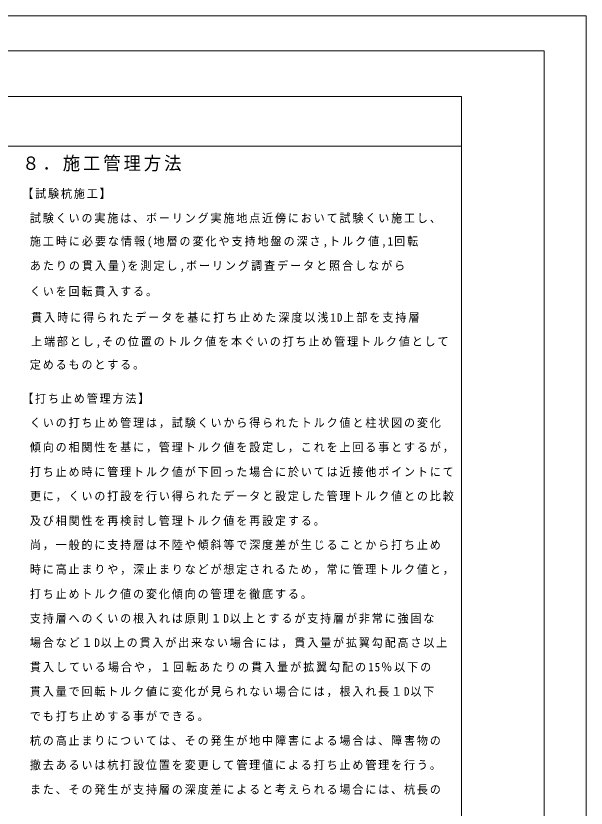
# Model space of a CAD drawing. Units: millimetres, scale not verified. Extents: x -297 to 297, y -210 to 210.
# Drawn here: x 133.6 to 297, y -17 to 210 of the extents above; entities that cross this region are included whole.
import ezdxf

# ---------------------------------------------------------------- set-up
doc = ezdxf.new("R2010")
doc.units = ezdxf.units.MM
doc.header["$LTSCALE"] = 0.5
for name, color, linetype, lineweight in [('0-2_DEFPOINTS', 1, 'Continuous', 18), ('0-7_WAKU', 7, 'Continuous', 18), ('8-8', 7, 'Continuous', 18), ('8-E', 7, 'Continuous', 9)]:
    doc.layers.add(name, color=color, linetype=linetype, lineweight=lineweight)
doc.styles.add('ＭＳ ゴシック', font='')
doc.styles.get('ＭＳ ゴシック').set_extended_font_data('MS Gothic')

msp = doc.modelspace()

# ---------------------------------------------------------------- linework, layer by layer
at = {"layer": '0-2_DEFPOINTS'}
msp.add_lwpolyline([(-297, -210), (-297, 210), (297, 210), (297, -210)], close=True, dxfattribs=at)
at = {"layer": '0-7_WAKU'}
for p in [(-285, 200), (285, -200)]:
    msp.add_line(p, (285, 200), dxfattribs=at)
at = {"layer": '8-8', "color": 3}
for p, q in [((261.25, 186.9136), (-261.25, 186.9136)), ((261.25, -169.9136), (261.25, 186.9136)), ((261.25, 172.6636), (-261.25, 172.6636))]:
    msp.add_line(p, q, dxfattribs=at)

# ---------------------------------------------------------------- texts
at = {"layer": '8-8', "insert": (135.425, 165.4143), "char_height": 3.831, "attachment_point": 7, "style": 'ＭＳ ゴシック'}
msp.add_mtext('\\T1.17;\\W0.95;８．施工管理方法', dxfattribs=at)
at = {"layer": '8-E', "char_height": 2.438, "attachment_point": 7, "style": 'ＭＳ ゴシック'}
for s, insert in [('\\T1.17;\\W0.95;【試験杭施工】', (135.425, 157.5384)), ('\\T1.17;\\W0.95;試験くいの実施は、ボーリング実施地点近傍において試験くい施工し、', (137.625, 150.5384)), ('\\T1.18;\\W0.95;施工時に必要な情報(地層の変化や支持地盤の深さ,トルク値,1回転', (137.625, 143.5384)), ('\\T1.18;\\W0.95;あたりの貫入量)を測定し,ボーリング調査データと照合しながら', (137.625, 136.5384)), ('\\T1.17;\\W0.95;くいを回転貫入する。', (137.625, 129.5384)), ('\\T1.18;\\W0.95;貫入時に得られたデータを基に打ち止めた深度以浅1D上部を支持層', (137.9801, 122.069)), ('\\T1.17;\\W0.95;上端部とし,その位置のトルク値を本ぐいの打ち止め管理トルク値として', (137.9801, 114.8343)), ('\\T1.17;\\W0.95;定めるものとする。', (137.625, 108.5384)), ('\\T1.17;\\W0.95;【打ち止め管理方法】', (135.425, 98.8114)), ('\\T1.17;\\W0.95;くいの打ち止め管理は，試験くいから得られたトルク値と柱状図の変化', (137.625, 91.8114)), ('\\T1.17;\\W0.95;傾向の相関性を基に，管理トルク値を設定し，これを上回る事とするが，', (137.625, 84.8114)), ('\\T1.17;\\W0.95;打ち止め時に管理トルク値が下回った場合に於いては近接他ポイントにて', (137.625, 77.8114)), ('\\T1.17;\\W0.95;更に，くいの打設を行い得られたデータと設定した管理トルク値との比較', (137.625, 70.8114)), ('\\T1.17;\\W0.95;及び相関性を再検討し管理トルク値を再設定する。', (137.625, 63.8114)), ('\\T1.17;\\W0.95;尚，一般的に支持層は不陸や傾斜等で深度差が生じることから打ち止め', (137.625, 56.8114)), ('\\T1.17;\\W0.95;時に高止まりや，深止まりなどが想定されるため，常に管理トルク値と，', (137.625, 49.8114)), ('\\T1.17;\\W0.95;打ち止めトルク値の変化傾向の管理を徹底する。', (137.625, 42.8114)), ('\\T1.17;\\W0.95;支持層へのくいの根入れは原則１D以上とするが支持層が非常に強固な', (137.625, 35.8114)), ('\\T1.17;\\W0.95;場合など１D以上の貫入が出来ない場合には，貫入量が拡翼勾配高さ以上', (137.625, 28.8114)), ('\\T1.18;\\W0.95;貫入している場合や，１回転あたりの貫入量が拡翼勾配の15％以下の', (137.625, 21.8114)), ('\\T1.17;\\W0.95;貫入量で回転トルク値に変化が見られない場合には，根入れ長１D以下', (137.625, 14.8114)), ('\\T1.17;\\W0.95;でも打ち止めする事ができる。', (137.625, 7.8114)), ('\\T1.17;\\W0.95;杭の高止まりについては、その発生が地中障害による場合は、障害物の', (137.625, 0.8114)), ('\\T1.17;\\W0.95;撤去あるいは杭打設位置を変更して管理値による打ち止め管理を行う。', (137.625, -6.1886)), ('\\T1.17;\\W0.95;また、その発生が支持層の深度差によると考えられる場合には、杭長の', (137.625, -13.1886))]:
    msp.add_mtext(s, dxfattribs=dict(at, insert=insert))

doc.saveas('drawing.dxf')
